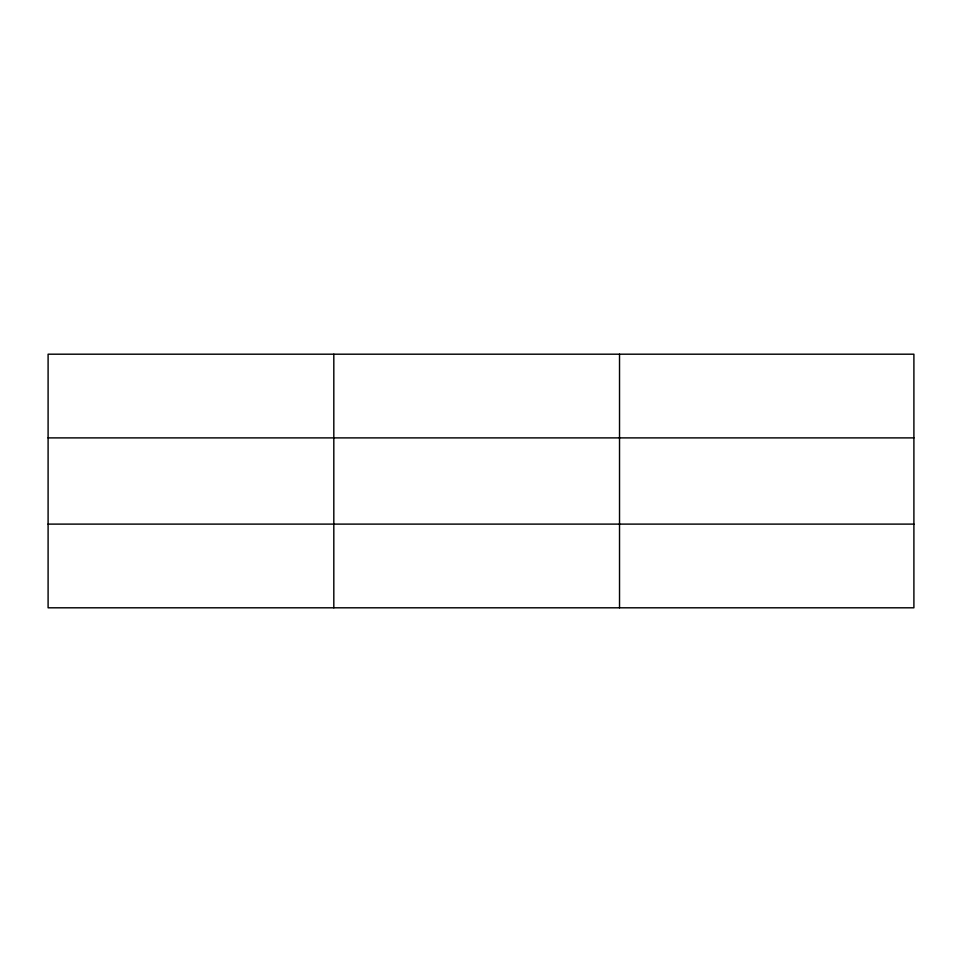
<?xml version="1.0" encoding="UTF-8"?>
<svg xmlns="http://www.w3.org/2000/svg" width="962" height="962" viewBox="0 0 962 962"><rect width="100%" height="100%" fill="white"/><g stroke="black" fill="none" stroke-linecap="round" stroke-linejoin="round"><path stroke-width="1.44" d="M333.814 354.196L333.814 607.804M619.528 354.196L619.528 607.804M913.9 524.11L913.9 607.804L48.1 607.804L48.1 354.196L913.9 354.196L913.9 524.11L48.1 524.11M48.1 437.89L913.9 437.89"/></g></svg>
